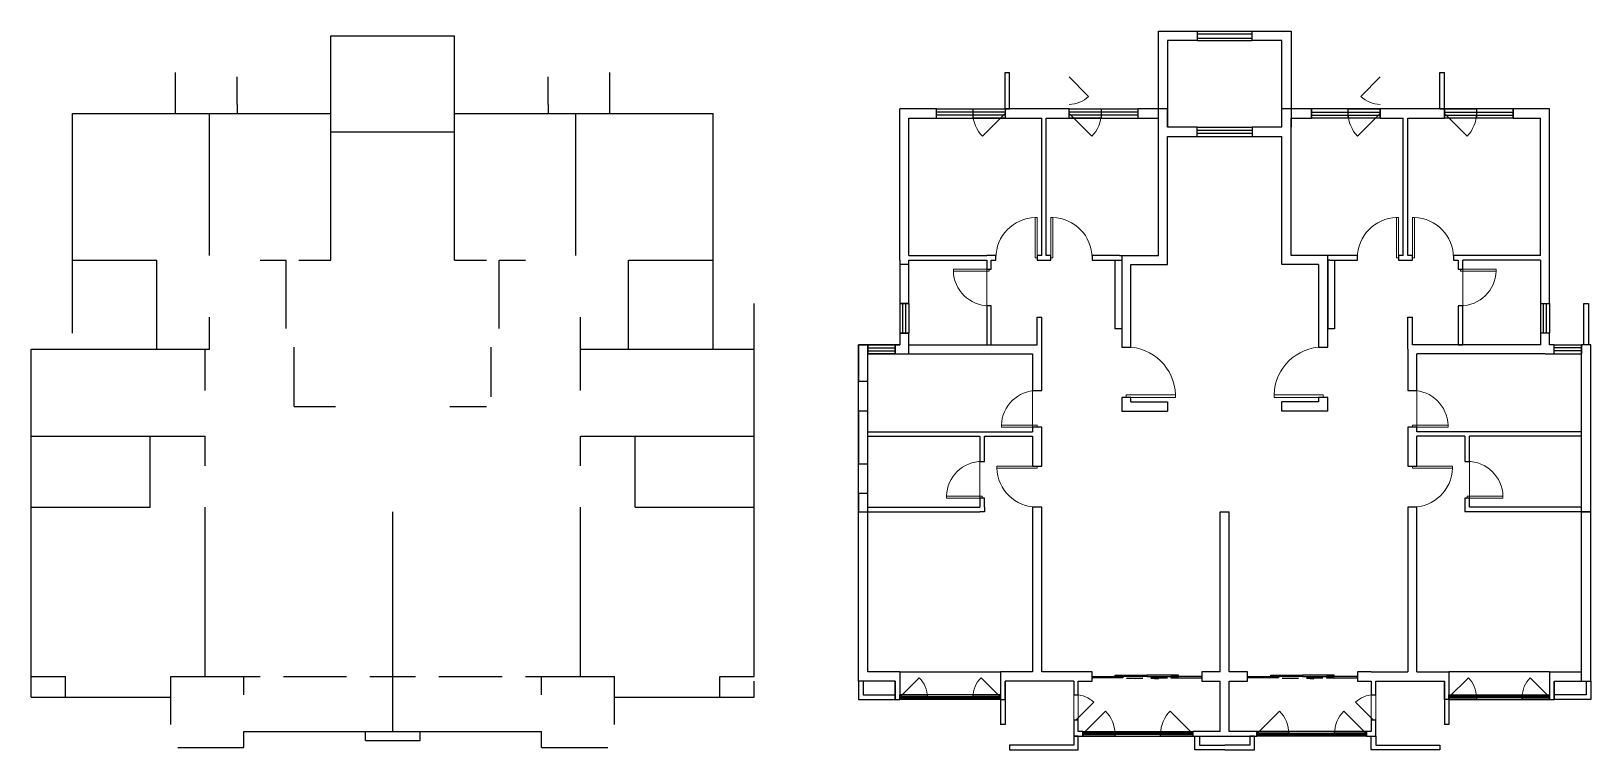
# Model space of a CAD drawing. Header units: millimetres. Extents: x 1884 to 35965, y 2667 to 18367.
import ezdxf

# ---------------------------------------------------------------- set-up
doc = ezdxf.new("R2010")
doc.units = ezdxf.units.MM
doc.layers.add('100单元标准层平面$0$A-DOOR', color=4, linetype='Continuous', lineweight=18)
for name, color, linetype in [('100单元标准层平面$0$A-WALL', 2, 'Continuous'), ('100单元标准层平面$0$A-WINDOW', 4, 'Continuous'), ('100单元标准层平面$0$WALL', 2, 'Continuous'), ('RCSW_骨架_墙轴线', 1, 'Continuous'), ('RCSW_骨架_门窗嵌入线', 4, 'Continuous'), ('WALL', 2, 'Continuous'), ('WINDOW', 4, 'Continuous')]:
    doc.layers.add(name, color=color, linetype=linetype)
doc.layers.get('0').off()

# ---------------------------------------------------------------- blocks, each defined once
blk = doc.blocks.new('100单元标准层平面$0$$TCHSYS$WIN2D')
for p, q in [((-0.5, 0.5), (0.5, 0.5)), ((-0.5, 0.5), (-0.5, -0.5)), ((0.5, 0.5), (0.5, -0.5)), ((0.5, 0.167), (-0.5, 0.167)), ((0.5, -0.167), (-0.5, -0.167)), ((-0.5, -0.5), (0.5, -0.5))]:
    blk.add_line(p, q)
blk = doc.blocks.new('100单元标准层平面$0$$DorLib2D$00000114')
at = {"color": 0}
blk.add_line((0.5, 0), (-0.207, 0.707), dxfattribs=at)
blk.add_arc((0.5, 0), 1, 135, 180, dxfattribs=at)
blk = doc.blocks.new('100单元标准层平面$0$$TCHSYS$DOOR2D')
for p, q in [((0.45, 0.975), (0.5, 0.975)), ((0.45, 0), (0.45, 0.975)), ((0.5, 0), (0.5, 0.975)), ((0.5, 0), (0.45, 0))]:
    blk.add_line(p, q)
at = {"lineweight": 13}
blk.add_arc((0.475, 0), 0.975, 91.4693, 180, dxfattribs=at)
blk = doc.blocks.new('100单元标准层平面$0$$DorLib2D$00000138')
at = {"color": 0, "linetype": 'Continuous'}
for p, q in [((-0.288, 0), (-0.288, 0.154)), ((-0.288, 0.154), (0, 0.154)), ((0, 0.154), (0, 0)), ((0.288, 0.154), (0, 0.154)), ((0.288, 0), (0.288, 0.154)), ((-0.5, -0.14), (-0.5, 0)), ((-0.5, 0), (-0.219, 0)), ((-0.219, -0.14), (-0.5, -0.14)), ((0, 0), (-0.288, 0)), ((-0.219, 0), (-0.219, -0.14)), ((0, 0), (0.288, 0)), ((0.219, 0), (0.219, -0.14)), ((0.5, 0), (0.219, 0)), ((0.219, -0.14), (0.5, -0.14)), ((0.5, 0), (0.5, -0.195)), ((0.5, -0.14), (0.5, 0)), ((-0.186, -0.186), (-0.037, -0.186)), ((-0.037, -0.186), (-0.102, -0.258)), ((-0.102, -0.258), (-0.102, -0.186)), ((0.186, -0.186), (0.037, -0.186)), ((0.037, -0.186), (0.102, -0.258)), ((0.102, -0.258), (0.102, -0.186))]:
    blk.add_line(p, q, dxfattribs=at)
blk = doc.blocks.new('100单元标准层平面$0$$WINLIB2D$00000001')
at = {"color": 0}
for points in [[(-0.5, 0.5), (-0.5, -0.5)], [(-0.5, 0.5), (0.5, 0.5)], [(0.5, -0.5), (0.5, 0.5)], [(0.5, 0.167), (-0.5, 0.167)], [(0.5, -0.167), (-0.5, -0.167)], [(-0.5, -0.5), (0.5, -0.5)]]:
    blk.add_lwpolyline(points, dxfattribs=at)
blk = doc.blocks.new('100单元标准层平面$0$$DorLib2D$00000001')
for p, q in [((0.45, 0.975), (0.5, 0.975)), ((0.45, 0), (0.45, 0.975)), ((0.5, 0), (0.5, 0.975)), ((0.5, 0), (0.45, 0))]:
    blk.add_line(p, q)
at = {"lineweight": 13}
blk.add_arc((0.475, 0), 0.975, 91.4693, 180, dxfattribs=at)

msp = doc.modelspace()

# ---------------------------------------------------------------- linework, layer by layer
at = {"layer": '100单元标准层平面$0$A-DOOR'}
for p, q in [((22465, 16667), (23165, 16667)), ((22465, 16467), (23165, 16467)), ((24565, 16667), (25265, 16667)), ((24565, 16467), (25265, 16467)), ((31365, 16667), (30665, 16667)), ((31365, 16467), (30665, 16467)), ((33465, 16667), (32765, 16667)), ((33465, 16467), (32765, 16467)), ((22765, 12367), (22765, 13167)), ((33165, 12367), (33165, 13167)), ((23765, 9717), (23765, 10517)), ((32165, 9717), (32165, 10517)), ((22615, 8967), (22615, 8167)), ((33315, 8967), (33315, 8167)), ((20865, 3867), (21465, 3867)), ((20865, 3767), (21465, 3767)), ((22465, 3867), (23065, 3867)), ((22465, 3767), (23065, 3767)), ((24665, 3867), (24665, 3317)), ((24765, 3867), (24765, 3317)), ((31165, 3867), (31165, 3317)), ((31265, 3867), (31265, 3317)), ((33465, 3867), (32865, 3867)), ((33465, 3767), (32865, 3767)), ((35065, 3867), (34465, 3867)), ((35065, 3767), (34465, 3767)), ((24865, 3067), (25565, 3067)), ((24865, 2967), (25565, 2967)), ((26565, 3067), (27265, 3067)), ((26565, 2967), (27265, 2967)), ((29365, 3067), (28665, 3067)), ((29365, 2967), (28665, 2967)), ((31065, 3067), (30365, 3067)), ((31065, 2967), (30365, 2967))]:
    msp.add_line(p, q, dxfattribs=at)
at = {"layer": '100单元标准层平面$0$A-WALL'}
for p, q in [((25565, 13367), (25565, 11867)), ((25715, 13367), (25715, 11867)), ((30215, 13367), (30215, 11867)), ((30365, 13367), (30365, 11867)), ((25715, 11867), (25565, 11867)), ((30365, 11867), (30215, 11867))]:
    msp.add_line(p, q, dxfattribs=at)
at = {"layer": '100单元标准层平面$0$A-WINDOW'}
for p, q in [((20865, 4367), (23065, 4367)), ((35065, 4367), (32865, 4367))]:
    msp.add_line(p, q, dxfattribs=at)
at = {"layer": '100单元标准层平面$0$WALL'}
for p, q in [((23165, 16667), (23165, 17467)), ((23165, 17467), (23265, 17467)), ((23265, 16667), (23265, 17467)), ((32665, 16667), (32665, 17467)), ((32665, 17467), (32765, 17467)), ((32765, 16667), (32765, 17467)), ((20865, 13367), (20865, 16667)), ((21665, 16667), (20865, 16667)), ((21065, 13467), (21065, 16467)), ((21065, 16467), (21665, 16467)), ((21665, 16467), (21665, 16667)), ((22465, 16467), (22465, 16667)), ((22465, 16667), (23165, 16667)), ((23165, 16467), (22465, 16467)), ((23965, 16667), (23165, 16667)), ((23165, 16667), (23165, 16467)), ((23165, 16667), (23165, 16467)), ((23165, 16667), (23265, 16667)), ((23165, 16467), (23965, 16467)), ((24565, 16667), (23965, 16667)), ((23965, 13467), (23965, 16467)), ((24065, 13467), (24065, 16467)), ((24065, 16467), (24565, 16467)), ((24565, 16467), (24565, 16667)), ((24565, 16467), (24565, 16667)), ((24565, 16667), (25265, 16667)), ((25265, 16467), (24565, 16467)), ((25265, 16667), (25265, 16467)), ((26715, 16667), (26065, 16667)), ((26065, 16667), (26065, 16467)), ((26065, 16467), (26515, 16467)), ((26515, 16167), (26515, 16467)), ((26715, 16267), (26715, 16667)), ((29215, 16267), (29215, 16667)), ((29865, 16667), (29215, 16667)), ((29415, 16167), (29415, 16467)), ((29415, 16467), (29865, 16467)), ((29865, 16467), (29865, 16667)), ((30665, 16667), (31365, 16667)), ((30665, 16467), (30665, 16667)), ((31365, 16467), (30665, 16467)), ((31965, 16667), (31365, 16667)), ((31365, 16667), (31365, 16467)), ((31365, 16667), (31365, 16467)), ((31365, 16467), (31865, 16467)), ((31865, 13467), (31865, 16467)), ((32765, 16667), (31965, 16667)), ((31965, 13467), (31965, 16467)), ((31965, 16467), (32765, 16467)), ((32665, 16667), (32765, 16667)), ((32765, 16467), (32765, 16667)), ((32765, 16667), (33465, 16667)), ((32765, 16467), (32765, 16667)), ((33465, 16467), (32765, 16467)), ((33465, 16667), (33465, 16467)), ((35065, 16667), (34265, 16667)), ((34265, 16667), (34265, 16467)), ((34265, 16467), (34865, 16467)), ((34865, 13467), (34865, 16467)), ((35065, 13367), (35065, 16667)), ((26515, 13467), (26515, 16167)), ((27365, 16267), (26715, 16267)), ((26715, 16067), (27365, 16067)), ((26715, 13367), (26715, 16067)), ((27365, 16067), (27365, 16267)), ((29215, 16267), (28565, 16267)), ((28565, 16267), (28565, 16067)), ((28565, 16067), (29215, 16067)), ((29215, 13267), (29215, 16067)), ((29415, 13467), (29415, 16167)), ((20865, 13367), (20865, 12417)), ((21065, 13467), (22765, 13467)), ((21065, 12417), (21065, 13367)), ((21065, 13367), (22765, 13367)), ((22965, 13467), (22765, 13467)), ((22765, 13367), (22765, 13167)), ((22865, 13167), (22865, 13367)), ((22865, 13367), (22965, 13367)), ((22965, 13367), (22965, 13467)), ((23965, 13467), (23865, 13467)), ((23865, 13467), (23865, 13367)), ((23865, 13367), (23965, 13367)), ((23965, 13367), (24165, 13367)), ((24165, 13467), (24065, 13467)), ((24165, 13367), (24165, 13467)), ((25665, 13467), (25065, 13467)), ((25065, 13467), (25065, 13367)), ((25065, 13367), (25665, 13367)), ((25665, 13467), (25715, 13467)), ((25665, 13367), (25715, 13367)), ((25715, 13467), (26515, 13467)), ((25715, 13467), (25715, 11467)), ((25715, 13467), (25715, 13367)), ((26715, 13267), (26715, 13367)), ((30215, 13467), (29415, 13467)), ((30215, 11467), (30215, 13467)), ((30265, 13467), (30215, 13467)), ((30215, 13367), (30215, 13467)), ((30265, 13367), (30215, 13367)), ((30865, 13467), (30265, 13467)), ((30265, 13367), (30865, 13367)), ((30865, 13367), (30865, 13467)), ((31865, 13467), (31765, 13467)), ((31765, 13467), (31765, 13367)), ((31765, 13367), (31965, 13367)), ((32065, 13467), (31965, 13467)), ((31965, 13367), (32065, 13367)), ((32065, 13367), (32065, 13467)), ((33165, 13467), (32965, 13467)), ((32965, 13467), (32965, 13367)), ((32965, 13367), (33065, 13367)), ((33065, 13367), (33065, 13167)), ((34865, 13467), (33165, 13467)), ((33165, 13167), (33165, 13367)), ((34865, 13367), (33165, 13367)), ((34865, 13367), (34865, 12417)), ((35065, 12417), (35065, 13367)), ((22765, 13167), (22865, 13167)), ((25915, 13267), (26515, 13267)), ((25915, 11467), (25915, 13267)), ((26515, 13267), (26515, 13267)), ((26515, 13267), (26715, 13267)), ((30015, 13267), (29215, 13267)), ((30015, 13267), (30015, 11467)), ((33065, 13167), (33165, 13167)), ((20865, 12417), (21065, 12417)), ((22865, 12367), (22765, 12367)), ((22765, 12367), (22765, 11517)), ((22865, 11517), (22865, 12367)), ((33165, 12367), (33065, 12367)), ((33065, 12367), (33065, 11517)), ((33165, 11517), (33165, 12367)), ((34865, 12417), (35065, 12417)), ((23865, 11517), (23865, 12117)), ((23865, 12117), (23965, 12117)), ((23965, 11417), (23965, 12117)), ((31965, 11417), (31965, 12117)), ((31965, 12117), (32065, 12117)), ((32065, 11517), (32065, 12117)), ((21065, 11767), (20865, 11767)), ((20865, 11767), (20865, 11517)), ((21065, 11517), (21065, 11767)), ((35065, 11767), (34865, 11767)), ((34865, 11767), (34865, 11517)), ((35065, 11517), (35065, 11767)), ((20165, 11517), (19965, 11517)), ((19965, 9517), (19965, 11517)), ((20165, 11317), (20165, 11517)), ((20165, 9617), (20165, 11317)), ((20865, 11517), (20765, 11517)), ((20765, 11517), (20765, 11317)), ((20765, 11317), (20965, 11317)), ((20965, 11317), (23765, 11317)), ((21065, 11517), (23865, 11517)), ((22765, 11517), (22865, 11517)), ((23765, 11317), (23765, 10517)), ((23965, 10517), (23965, 11417)), ((25715, 11467), (25915, 11467)), ((30015, 11467), (30215, 11467)), ((31965, 11417), (31965, 10517)), ((34865, 11517), (32065, 11517)), ((32165, 10517), (32165, 11317)), ((34965, 11317), (32165, 11317)), ((33065, 11517), (33165, 11517)), ((34965, 11317), (35165, 11317)), ((35165, 11517), (35065, 11517)), ((35165, 11317), (35165, 11517)), ((35965, 11517), (35765, 11517)), ((35765, 11517), (35765, 11317)), ((35965, 11517), (35765, 11517)), ((35765, 9517), (35765, 11517)), ((35765, 9617), (35765, 11317)), ((35965, 9517), (35965, 11517)), ((35965, 11317), (35965, 11517)), ((35965, 9617), (35965, 11317)), ((23765, 10517), (23965, 10517)), ((25915, 10367), (25715, 10367)), ((25715, 10367), (25715, 10067)), ((25915, 10267), (25915, 10367)), ((25915, 10267), (26715, 10267)), ((26715, 10267), (26715, 10067)), ((30015, 10267), (29215, 10267)), ((29215, 10067), (29215, 10267)), ((30215, 10367), (30015, 10367)), ((30015, 10367), (30015, 10267)), ((30215, 10067), (30215, 10367)), ((31965, 10517), (32165, 10517)), ((25715, 10067), (26715, 10067)), ((30215, 10067), (29215, 10067)), ((20165, 9617), (22615, 9617)), ((22615, 9617), (23765, 9617)), ((23965, 9717), (23765, 9717)), ((23765, 9717), (23765, 9617)), ((23965, 9517), (23965, 9717)), ((32165, 9717), (31965, 9717)), ((31965, 9717), (31965, 9517)), ((32165, 9617), (32165, 9717)), ((33215, 9617), (32165, 9617)), ((33215, 9617), (33215, 9617)), ((33315, 9617), (33215, 9617)), ((35765, 9617), (33315, 9617)), ((33315, 9617), (33315, 9617)), ((19965, 7967), (19965, 9517)), ((20165, 9517), (22615, 9517)), ((20165, 7967), (20165, 9517)), ((22615, 9517), (22615, 8967)), ((22715, 8967), (22715, 9517)), ((22715, 9517), (23765, 9517)), ((23765, 9517), (23765, 8867)), ((23965, 8867), (23965, 9517)), ((31965, 9517), (31965, 8867)), ((32165, 8867), (32165, 9517)), ((33215, 9517), (32165, 9517)), ((33215, 9517), (33215, 8967)), ((35765, 9517), (33315, 9517)), ((33315, 8967), (33315, 9517)), ((35765, 7967), (35765, 9517)), ((35765, 7967), (35765, 9517)), ((35965, 7867), (35965, 9517)), ((35965, 7967), (35965, 9517)), ((22615, 8967), (22715, 8967)), ((23765, 8867), (23965, 8867)), ((31965, 8867), (32165, 8867)), ((33215, 8967), (33315, 8967)), ((19965, 4167), (19965, 7967)), ((20165, 7967), (22615, 7967)), ((20165, 7867), (22615, 7867)), ((20165, 4367), (20165, 7867)), ((22715, 8167), (22615, 8167)), ((22615, 8167), (22615, 7967)), ((22615, 7867), (22615, 7867)), ((22715, 7867), (22615, 7867)), ((22715, 7967), (22715, 8167)), ((22715, 7967), (22715, 7867)), ((23965, 7967), (23765, 7967)), ((23765, 7967), (23765, 4367)), ((23965, 4367), (23965, 7967)), ((27865, 4367), (27865, 7867)), ((27865, 7867), (28065, 7867)), ((28065, 4367), (28065, 7867)), ((32165, 7967), (31965, 7967)), ((31965, 7967), (31965, 4367)), ((32165, 4367), (32165, 7967)), ((33315, 8167), (33215, 8167)), ((33215, 8167), (33215, 7867)), ((35965, 7867), (33215, 7867)), ((33315, 7967), (33315, 8167)), ((35765, 7967), (33315, 7967)), ((35765, 4167), (35765, 7967)), ((35765, 4367), (35765, 7867)), ((35765, 7867), (35965, 7867)), ((35965, 4167), (35965, 7867)), ((35965, 4367), (35965, 7867)), ((20765, 4167), (19965, 4167)), ((20865, 4367), (20165, 4367)), ((20765, 4167), (20765, 3767)), ((20865, 4367), (20865, 3867)), ((23765, 4367), (23065, 4367)), ((23065, 4367), (23065, 3867)), ((23865, 4167), (23165, 4167)), ((23165, 4167), (23165, 3817)), ((24665, 4167), (23865, 4167)), ((24765, 4367), (23965, 4367)), ((24665, 4167), (24665, 3867)), ((25065, 4367), (24765, 4367)), ((24765, 3867), (24765, 4167)), ((24765, 4167), (25065, 4167)), ((25065, 4167), (25065, 4367)), ((27865, 4367), (27465, 4367)), ((27465, 4367), (27465, 4167)), ((27465, 4167), (27865, 4167)), ((27865, 3067), (27865, 4167)), ((28465, 4367), (28065, 4367)), ((28065, 4167), (28465, 4167)), ((28065, 3067), (28065, 4167)), ((28465, 4167), (28465, 4367)), ((31165, 4367), (30865, 4367)), ((30865, 4367), (30865, 4167)), ((30865, 4167), (31165, 4167)), ((31165, 4367), (31965, 4367)), ((31165, 4167), (31165, 3867)), ((31265, 3867), (31265, 4167)), ((31265, 4167), (32065, 4167)), ((32065, 4167), (32765, 4167)), ((32165, 4367), (32865, 4367)), ((32765, 4167), (32765, 3817)), ((32865, 4367), (32865, 3867)), ((35065, 4367), (35765, 4367)), ((35065, 4367), (35065, 3867)), ((35165, 4167), (35965, 4167)), ((35165, 4167), (35165, 3767)), ((20765, 3767), (20865, 3767)), ((20865, 3767), (20865, 3867)), ((20865, 3767), (20865, 3867)), ((20865, 3867), (21465, 3867)), ((21465, 3767), (20865, 3767)), ((21465, 3867), (21465, 3767)), ((22465, 3767), (22465, 3867)), ((22465, 3867), (23065, 3867)), ((23065, 3767), (22465, 3767)), ((23065, 3767), (23065, 3867)), ((23065, 3867), (23065, 3767)), ((23065, 3767), (23065, 3217)), ((23165, 3817), (23165, 3217)), ((24665, 3867), (24765, 3867)), ((31165, 3867), (31265, 3867)), ((32765, 3817), (32765, 3217)), ((32865, 3867), (32865, 3767)), ((32865, 3867), (33465, 3867)), ((32865, 3767), (32865, 3867)), ((33465, 3767), (32865, 3767)), ((32865, 3767), (32865, 3217)), ((33465, 3867), (33465, 3767)), ((34465, 3867), (35065, 3867)), ((34465, 3767), (34465, 3867)), ((35065, 3767), (34465, 3767)), ((35065, 3867), (35065, 3767)), ((35065, 3867), (35065, 3767)), ((35065, 3767), (35165, 3767)), ((23165, 3217), (23065, 3217)), ((24765, 3317), (24665, 3317)), ((24665, 3317), (24665, 2967)), ((24765, 3067), (24765, 3317)), ((31265, 3317), (31165, 3317)), ((31165, 3317), (31165, 3067)), ((31265, 2967), (31265, 3317)), ((32865, 3217), (32765, 3217)), ((24665, 2967), (24865, 2967)), ((24865, 3067), (24765, 3067)), ((24865, 2967), (24865, 3067)), ((24865, 2967), (24865, 3067)), ((24865, 3067), (25565, 3067)), ((25565, 2967), (24865, 2967)), ((25565, 3067), (25565, 2967)), ((26565, 2967), (26565, 3067)), ((26565, 3067), (27265, 3067)), ((27265, 2967), (26565, 2967)), ((27865, 3067), (27265, 3067)), ((27265, 3067), (27265, 2967)), ((27265, 3067), (27265, 2967)), ((27265, 2967), (27965, 2967)), ((27965, 2967), (28665, 2967)), ((28665, 3067), (28065, 3067)), ((28665, 2967), (28665, 3067)), ((28665, 3067), (29365, 3067)), ((28665, 2967), (28665, 3067)), ((29365, 2967), (28665, 2967)), ((29365, 3067), (29365, 2967)), ((30365, 3067), (31065, 3067)), ((30365, 2967), (30365, 3067)), ((31065, 2967), (30365, 2967)), ((31165, 3067), (31065, 3067)), ((31065, 3067), (31065, 2967)), ((31065, 3067), (31065, 2967)), ((31065, 2967), (31265, 2967))]:
    msp.add_line(p, q, dxfattribs=at)
at = {"layer": 'RCSW_骨架_墙轴线', "color": 1}
for p, q in [((8434, 18264), (9184, 18264)), ((8434, 16566), (8434, 18264)), ((10383, 18264), (10384, 18264)), ((10384, 18264), (11134, 18264)), ((11134, 16566), (11134, 18264)), ((5034, 16566), (5034, 17466)), ((14532, 16566), (14532, 17466)), ((2784, 16566), (3484, 16566)), ((2784, 13416), (2784, 16566)), ((4284, 16566), (4984, 16566)), ((4984, 16566), (5034, 16566)), ((5034, 16566), (5784, 16566)), ((5784, 16566), (5832, 16566)), ((5784, 13467), (5784, 16566)), ((5832, 16566), (6384, 16566)), ((6384, 16566), (7083, 16566)), ((7884, 16566), (8434, 16566)), ((8434, 16167), (8434, 16566)), ((11134, 16566), (11684, 16566)), ((11134, 16167), (11134, 16566)), ((12483, 16566), (13184, 16566)), ((13184, 16566), (13734, 16566)), ((13734, 16566), (13784, 16566)), ((13784, 16566), (14532, 16566)), ((13784, 13467), (13784, 16566)), ((14532, 16566), (14584, 16566)), ((14584, 16566), (15285, 16566)), ((16083, 16566), (16084, 16566)), ((16084, 16566), (16784, 16566)), ((16784, 13416), (16784, 16566)), ((8434, 16167), (9184, 16167)), ((8434, 13367), (8434, 16167)), ((10383, 16167), (10384, 16167)), ((10384, 16167), (11134, 16167)), ((11134, 13367), (11134, 16167)), ((2784, 13367), (2784, 13416)), ((2784, 12417), (2784, 13367)), ((2784, 13367), (4584, 13367)), ((4584, 13367), (4632, 13367)), ((4632, 13157), (4632, 13367)), ((6885, 13367), (7458, 13367)), ((7458, 11868), (7458, 13367)), ((7734, 13367), (8434, 13367)), ((11134, 13367), (11835, 13367)), ((12108, 13367), (12684, 13367)), ((12108, 11868), (12108, 13367)), ((14934, 13367), (14985, 13367)), ((14934, 13157), (14934, 13367)), ((14985, 13367), (16784, 13367)), ((16784, 13367), (16784, 13416)), ((16784, 12417), (16784, 13367)), ((4632, 11417), (4632, 12366)), ((14934, 11417), (14934, 12366)), ((17683, 11517), (17683, 12417)), ((5784, 11417), (5784, 12117)), ((13884, 11418), (13884, 12117)), ((16784, 11417), (16784, 11766)), ((1884, 11417), (1984, 11417)), ((1884, 9517), (1884, 11417)), ((1984, 11417), (2584, 11417)), ((2584, 11417), (2784, 11417)), ((2784, 11417), (4632, 11417)), ((4632, 11417), (5682, 11417)), ((5682, 11417), (5683, 11417)), ((5683, 11417), (5784, 11417)), ((5683, 10518), (5683, 11417)), ((13884, 11417), (14934, 11417)), ((13884, 10518), (13884, 11417)), ((14934, 11417), (16782, 11417)), ((16782, 11417), (16784, 11417)), ((16784, 11417), (16984, 11417)), ((17683, 11417), (17683, 11517)), ((17683, 9517), (17683, 11417)), ((7634, 10167), (7634, 10381)), ((7634, 10167), (7734, 10167)), ((7734, 10167), (8535, 10167)), ((11034, 10167), (11835, 10167)), ((1884, 7967), (1884, 9517)), ((1884, 9517), (4482, 9517)), ((4482, 9517), (4484, 9517)), ((4484, 9517), (5683, 9517)), ((4484, 8967), (4484, 9517)), ((5683, 8868), (5683, 9517)), ((13884, 8868), (13884, 9517)), ((13884, 9517), (15084, 9517)), ((15084, 9517), (17683, 9517)), ((15084, 8967), (15084, 9517)), ((17683, 7967), (17683, 9517)), ((1884, 4266), (1884, 7967)), ((1884, 7967), (4434, 7967)), ((4434, 7967), (4482, 7967)), ((4482, 7967), (4484, 7967)), ((4484, 7967), (4484, 8176)), ((5683, 4266), (5683, 7968)), ((9784, 4266), (9784, 7866)), ((13884, 4266), (13884, 7968)), ((15084, 7967), (15084, 8176)), ((15084, 7967), (15135, 7967)), ((15135, 7967), (17683, 7967)), ((17683, 4266), (17683, 7967)), ((1884, 4266), (2634, 4266)), ((1884, 3817), (1884, 4266)), ((2634, 3817), (2634, 4266)), ((4932, 4266), (5682, 4266)), ((4932, 3817), (4932, 4266)), ((5682, 4266), (5683, 4266)), ((5683, 4266), (6534, 4266)), ((6534, 4266), (6885, 4266)), ((6534, 3867), (6534, 4266)), ((9285, 4266), (9784, 4266)), ((9784, 4266), (9786, 4266)), ((9784, 3067), (9784, 4266)), ((9786, 4266), (10284, 4266)), ((12684, 4266), (13032, 4266)), ((13032, 4266), (13884, 4266)), ((13032, 3867), (13032, 4266)), ((13884, 4266), (14634, 4266)), ((14634, 3817), (14634, 4266)), ((16932, 4266), (17683, 4266)), ((16932, 3817), (16932, 4266)), ((17683, 3817), (17683, 4167)), ((1884, 3817), (2634, 3817)), ((2634, 3817), (2684, 3817)), ((2684, 3817), (3285, 3817)), ((4284, 3817), (4884, 3817)), ((4884, 3817), (4932, 3817)), ((4932, 3216), (4932, 3816)), ((14634, 3817), (14684, 3817)), ((14634, 3216), (14634, 3816)), ((14684, 3817), (15285, 3817)), ((16284, 3817), (16884, 3817)), ((16884, 3817), (16932, 3817)), ((16932, 3817), (17682, 3817)), ((17682, 3817), (17683, 3817)), ((6534, 3018), (6534, 3067)), ((6534, 3067), (6585, 3067)), ((6534, 2967), (6534, 3018)), ((6534, 2718), (6534, 2967)), ((6585, 3067), (6609, 3067)), ((6609, 3067), (6684, 3067)), ((6684, 3067), (7383, 3067)), ((8385, 3067), (9084, 3067)), ((9084, 3067), (9186, 3067)), ((9186, 3067), (9784, 3067)), ((9186, 2868), (9186, 3067)), ((9186, 2868), (10386, 2868)), ((9784, 3067), (9786, 3067)), ((9786, 3067), (10386, 3067)), ((10386, 3067), (10484, 3067)), ((10386, 2868), (10386, 3067)), ((10484, 3067), (11184, 3067)), ((12183, 3067), (12884, 3067)), ((12884, 3067), (12959, 3067)), ((12959, 3067), (12984, 3067)), ((12984, 3067), (13032, 3067)), ((13032, 3018), (13032, 3067)), ((13032, 2967), (13032, 3018)), ((13032, 2718), (13032, 2967)), ((5085, 2718), (6534, 2718)), ((13032, 2718), (14484, 2718))]:
    msp.add_line(p, q, dxfattribs=at)
at = {"layer": 'RCSW_骨架_门窗嵌入线', "color": 4}
for p, q in [((9184, 18264), (10383, 18264)), ((6384, 16767), (6384, 17367)), ((13184, 16767), (13184, 17367)), ((6384, 16767), (6384, 16566)), ((13184, 16767), (13184, 16566)), ((3484, 16566), (4284, 16566)), ((7083, 16566), (7884, 16566)), ((11685, 16566), (12483, 16566)), ((15285, 16566), (16083, 16566)), ((9184, 16167), (10383, 16167)), ((4632, 12366), (4632, 13157)), ((14934, 12366), (14934, 13157)), ((2784, 11766), (2784, 12417)), ((16784, 11766), (16784, 12417)), ((7634, 10381), (7634, 11467)), ((11934, 10381), (11934, 11467)), ((16984, 11417), (17683, 11417)), ((4484, 8176), (4484, 8967)), ((15084, 8176), (15084, 8967)), ((7394, 4266), (8774, 4266)), ((10794, 4266), (12174, 4266)), ((3285, 3817), (4284, 3817)), ((15285, 3817), (16284, 3817)), ((7383, 3067), (8385, 3067)), ((11184, 3067), (12183, 3067))]:
    msp.add_line(p, q, dxfattribs=at)
at = {"layer": 'WALL'}
for p, q in [((20865, 13267), (20865, 12417)), ((21065, 13267), (20865, 13267)), ((21065, 12417), (21065, 13267)), ((20865, 12417), (21065, 12417)), ((35815, 11517), (35815, 12417)), ((35815, 12417), (35915, 12417)), ((35915, 12417), (35915, 11517)), ((21065, 11767), (20865, 11767)), ((20865, 11767), (20865, 11517)), ((21065, 11317), (21065, 11767)), ((19965, 11517), (20865, 11517)), ((19965, 11517), (19965, 10717)), ((20165, 11317), (21065, 11317)), ((20165, 10717), (20165, 11317)), ((19965, 10717), (20165, 10717)), ((20165, 10067), (19965, 10067)), ((19965, 10067), (19965, 8917)), ((20165, 8917), (20165, 10067)), ((19965, 8917), (20165, 8917)), ((20165, 8267), (19965, 8267)), ((19965, 8267), (19965, 7867)), ((20165, 7867), (20165, 8267)), ((19965, 7867), (20165, 7867))]:
    msp.add_line(p, q, dxfattribs=at)
for points in [[(26515, 16267), (26515, 18367), (27365, 18367), (27365, 18167), (26715, 18167), (26715, 16267)], [(29215, 16267), (29215, 18167), (28565, 18167), (28565, 18367), (29415, 18367), (29415, 16267)], [(19965, 4167), (19965, 3767), (20765, 3767)], [(20765, 4167), (19965, 4167)], [(20065, 4167), (20065, 3867), (20765, 3867)], [(20765, 3767), (20765, 4167)], [(23065, 4167), (23065, 3767), (23165, 3767), (23165, 4167)], [(32865, 4167), (32865, 3767), (32765, 3767), (32765, 4167)], [(35965, 4167), (35965, 3767), (35165, 3767)], [(35865, 4167), (35865, 3867), (35165, 3867)], [(35165, 3767), (35165, 4167)], [(35165, 4167), (35965, 4167)], [(27965, 2667), (27315, 2667), (27315, 2967), (27415, 2967), (27415, 2767), (27965, 2767)], [(27965, 2667), (28615, 2667), (28615, 2967), (28515, 2967), (28515, 2767), (27965, 2767)]]:
    msp.add_lwpolyline(points, dxfattribs=at)
for points in [[(24665, 2872), (24665, 2872), (24665, 2767), (23265, 2767), (23265, 2667), (24765, 2667), (24765, 2967), (24665, 2967)], [(31265, 2872), (31265, 2872), (31265, 2767), (32664, 2767), (32664, 2667), (31165, 2667), (31165, 2967), (31265, 2967)]]:
    msp.add_lwpolyline(points, close=True, dxfattribs=at)
at = {"layer": 'WINDOW'}
for points in [[(27365, 18367), (28565, 18367)], [(27365, 18307), (28565, 18307)], [(27365, 18217), (28565, 18217)], [(27365, 18167), (28565, 18167)]]:
    msp.add_lwpolyline(points, dxfattribs=at)

# ---------------------------------------------------------------- block references
at = {"layer": '100单元标准层平面$0$A-DOOR'}
for name, p, xscale, yscale, zscale, rotation in [('100单元标准层平面$0$$DorLib2D$00000114', (24565, 17067), -599.99999982593, 599.99999982593, 100, 269.9999999995952), ('100单元标准层平面$0$$DorLib2D$00000114', (31365, 17067), -599.9999998268177, -599.9999998268177, 100, 270.0000000004048), ('100单元标准层平面$0$$DorLib2D$00000114', (31015, 16567), -700, 700, 200, 180), ('100单元标准层平面$0$$DorLib2D$00000114', (33115, 16567), 700, 700, 200, 180), ('100单元标准层平面$0$$TCHSYS$DOOR2D', (31315, 13417), -900, -900, 100, 179.9999999997254), ('100单元标准层平面$0$$TCHSYS$DOOR2D', (32515, 13417), 900, -900, 100, 179.9999999997332), ('100单元标准层平面$0$$DorLib2D$00000001', (22815, 12767), 800, 800, 100, 89.99999999908422), ('100单元标准层平面$0$$DorLib2D$00000001', (33115, 12767), 800, -800, 100, 90.00000000091579), ('100单元标准层平面$0$$DorLib2D$00000001', (25815, 10917), -1100, -1100, 200, 89.99999999967274), ('100单元标准层平面$0$$DorLib2D$00000001', (30115, 10917), -1100, 1100, 200, 89.99999999977697), ('100单元标准层平面$0$$DorLib2D$00000001', (23865, 10117), -800, 800, 200, 89.9999999998841), ('100单元标准层平面$0$$DorLib2D$00000001', (32065, 10117), -800, -800, 200, 90.00000000011582), ('100单元标准层平面$0$$DorLib2D$00000001', (22665, 8567), 800, -800, 100, 269.9999999999838), ('100单元标准层平面$0$$TCHSYS$DOOR2D', (23865, 8417), 900, 900, 200, 89.99999999946387), ('100单元标准层平面$0$$TCHSYS$DOOR2D', (32065, 8417), 900, -900, 200, 90.00000000053612), ('100单元标准层平面$0$$DorLib2D$00000001', (33265, 8567), 800, 800, 100, 270.0000000000161), ('100单元标准层平面$0$$DorLib2D$00000114', (33165, 3817), 600, -600, 100, 179.9999999998666), ('100单元标准层平面$0$$DorLib2D$00000114', (34765, 3817), -599.9999999999982, -599.9999999999982, 100, 179.9999999998666), ('100单元标准层平面$0$$DorLib2D$00000114', (24715, 3592), 550.0000000000159, 550.0000000000159, 100, 270), ('100单元标准层平面$0$$DorLib2D$00000114', (31215, 3592), 550.0000000000159, -550.0000000000159, 100, 270), ('100单元标准层平面$0$$DorLib2D$00000114', (29015, 3017), 700, -700, 100, 179.9999999998624), ('100单元标准层平面$0$$DorLib2D$00000114', (30715, 3017), -700, -700, 100, 179.9999999998624)]:
    msp.add_blockref(name, p, dxfattribs=dict(at, xscale=xscale, yscale=yscale, zscale=zscale, rotation=rotation))
for name, p, xscale, yscale, zscale in [('100单元标准层平面$0$$DorLib2D$00000114', (22815, 16567), 700, -700, 200), ('100单元标准层平面$0$$DorLib2D$00000114', (24915, 16567), -700, -700, 200), ('100单元标准层平面$0$$TCHSYS$DOOR2D', (23415, 13417), 900, 900, 100), ('100单元标准层平面$0$$TCHSYS$DOOR2D', (24615, 13417), -900, 900, 100), ('100单元标准层平面$0$$DorLib2D$00000114', (21165, 3817), -600, 600, 100), ('100单元标准层平面$0$$DorLib2D$00000114', (22765, 3817), 599.9999999999982, 599.9999999999982, 100), ('100单元标准层平面$0$$DorLib2D$00000114', (25215, 3017), -700, 700, 100), ('100单元标准层平面$0$$DorLib2D$00000114', (26915, 3017), 700, 700, 100)]:
    msp.add_blockref(name, p, dxfattribs=dict(at, xscale=xscale, yscale=yscale, zscale=zscale))
at = {"layer": '100单元标准层平面$0$A-WINDOW'}
for name, p, xscale, yscale, zscale in [('100单元标准层平面$0$$WINLIB2D$00000001', (22415, 16567), 1500, -200, 200), ('100单元标准层平面$0$$WINLIB2D$00000001', (25315, 16567), 1500, -200, 200), ('100单元标准层平面$0$$WINLIB2D$00000001', (27965, 16167), 1200, -200, 200), ('100单元标准层平面$0$$DorLib2D$00000138', (29665, 4267), 2400, 200, 200), ('100单元标准层平面$0$$WINLIB2D$00000001', (21965, 3817), -2199.999999449353, 100, 100), ('100单元标准层平面$0$$TCHSYS$WIN2D', (26065, 3017), 2400, 100, 100)]:
    msp.add_blockref(name, p, dxfattribs=dict(at, xscale=xscale, yscale=yscale, zscale=zscale))
for name, p, xscale, yscale, zscale, rotation in [('100单元标准层平面$0$$WINLIB2D$00000001', (30615, 16567), 1500, 200, 200, 180), ('100单元标准层平面$0$$WINLIB2D$00000001', (33515, 16567), 1500, 200, 200, 180), ('100单元标准层平面$0$$WINLIB2D$00000001', (20965, 12092), -650.0000000000009, -200, 200, 90.00000000000679), ('100单元标准层平面$0$$WINLIB2D$00000001', (34965, 12092), -650.0000000000009, 200, 200, 89.99999999999312), ('100单元标准层平面$0$$WINLIB2D$00000001', (20465, 11417), -599.9999999999982, -200, 200, 359.9999999997628), ('100单元标准层平面$0$$WINLIB2D$00000001', (35465, 11417), -599.9999999999982, 200, 200, 180.0000000002372), ('100单元标准层平面$0$$DorLib2D$00000138', (26265, 4267), 2400, -200, 200, 179.9999999995706), ('100单元标准层平面$0$$WINLIB2D$00000001', (33965, 3817), -2199.999999449361, -100, 100, 179.9999999998666), ('100单元标准层平面$0$$TCHSYS$WIN2D', (29865, 3017), 2400, -100, 100, 179.9999999998624)]:
    msp.add_blockref(name, p, dxfattribs=dict(at, xscale=xscale, yscale=yscale, zscale=zscale, rotation=rotation))

doc.saveas('drawing.dxf')
